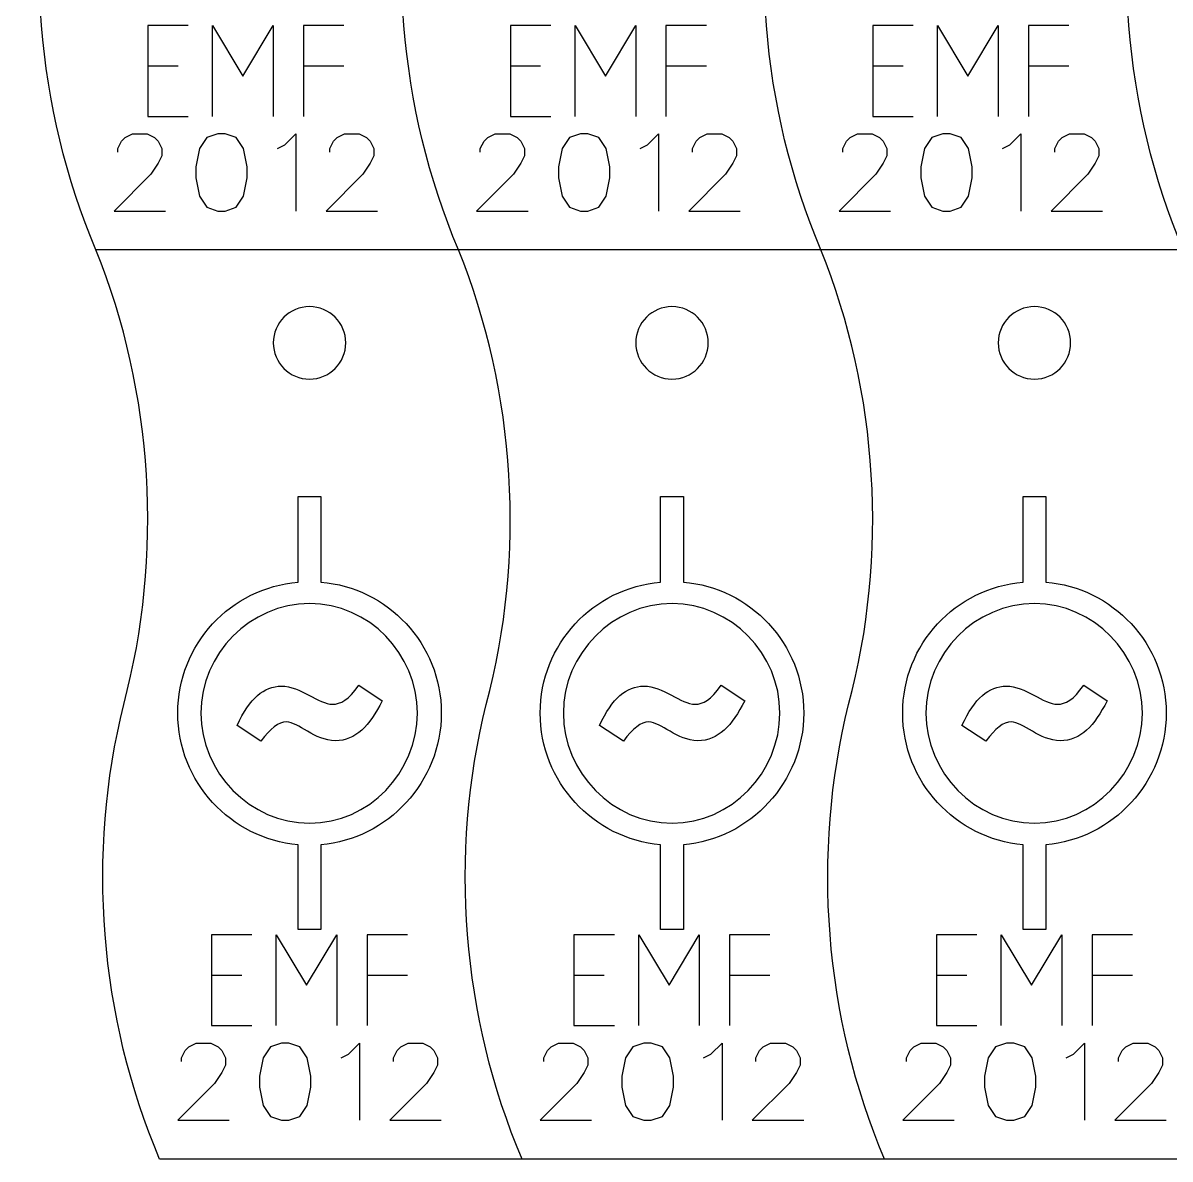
# Model space of a CAD drawing. Header units: millimetres. Extents: x -75 to 495, y -23 to 127.
# Drawn here: x -71.3 to -8.2, y -22.9 to 39.5 of the extents above; entities that cross this region are included whole.
import ezdxf

# ---------------------------------------------------------------- set-up
doc = ezdxf.new("R2010")
doc.units = ezdxf.units.MM
doc.layers.add('cut', color=7, linetype='CONTINUOUS')

msp = doc.modelspace()

# ---------------------------------------------------------------- linework, layer by layer
at = {"layer": 'cut', "color": 5}
for points in [[(-64.425251, 39.398941), (-64.425251, 34.398951)], [(-62.203031, 39.398941), (-64.425251, 39.398941)], [(-60.862676, 39.398941), (-59.196012, 36.621169)], [(-60.862676, 34.398951), (-60.862676, 39.398941)], [(-59.196012, 36.621169), (-57.529346, 39.398941)], [(-57.529346, 39.398941), (-57.529346, 34.398951)], [(-55.86268, 39.398941), (-55.86268, 34.398951)], [(-53.640457, 39.398941), (-55.86268, 39.398941)], [(-44.48201, 39.398941), (-44.48201, 34.398951)], [(-42.259789, 39.398941), (-44.48201, 39.398941)], [(-40.919434, 39.398941), (-39.252771, 36.621169)], [(-40.919434, 34.398951), (-40.919434, 39.398941)], [(-39.252771, 36.621169), (-37.586104, 39.398941)], [(-37.586104, 39.398941), (-37.586104, 34.398951)], [(-35.919438, 39.398941), (-35.919438, 34.398951)], [(-33.697215, 39.398941), (-35.919438, 39.398941)], [(-24.538768, 39.398941), (-24.538768, 34.398951)], [(-22.316547, 39.398941), (-24.538768, 39.398941)], [(-20.976192, 39.398941), (-19.309529, 36.621169)], [(-20.976192, 34.398951), (-20.976192, 39.398941)], [(-19.309529, 36.621169), (-17.642863, 39.398941)], [(-17.642863, 39.398941), (-17.642863, 34.398951)], [(-15.976196, 39.398941), (-15.976196, 34.398951)], [(-13.753973, 39.398941), (-15.976196, 39.398941)], [(-64.425251, 37.176723), (-62.758588, 37.176723)], [(-55.86268, 37.176723), (-53.640457, 37.176723)], [(-44.48201, 37.176723), (-42.815346, 37.176723)], [(-35.919438, 37.176723), (-33.697215, 37.176723)], [(-24.538768, 37.176723), (-22.872105, 37.176723)], [(-15.976196, 37.176723), (-13.753973, 37.176723)], [(-64.425251, 34.398951), (-62.203031, 34.398951)], [(-44.48201, 34.398951), (-42.259789, 34.398951)], [(-24.538768, 34.398951), (-22.316547, 34.398951)], [(-66.078309, 32.633933), (-65.876289, 33.037963)], [(-65.876289, 33.037963), (-65.674268, 33.239977)], [(-65.674268, 33.239977), (-65.270228, 33.441992)], [(-65.270228, 33.441992), (-64.462146, 33.441992)], [(-64.462146, 33.441992), (-64.058106, 33.239977)], [(-64.058106, 33.239977), (-63.856085, 33.037963)], [(-63.856085, 33.037963), (-63.654065, 32.633933)], [(-61.179318, 33.239977), (-61.583358, 32.633933)], [(-60.573257, 33.441992), (-61.179318, 33.239977)], [(-60.169216, 33.441992), (-60.573257, 33.441992)], [(-59.563158, 33.239977), (-60.169216, 33.441992)], [(-59.159117, 32.633933), (-59.563158, 33.239977)], [(-57.290431, 32.633933), (-56.88639, 32.835948)], [(-56.88639, 32.835948), (-56.280329, 33.441992)], [(-56.280329, 33.441992), (-56.280329, 29.199543)], [(-54.411643, 32.633933), (-54.209623, 33.037963)], [(-54.209623, 33.037963), (-54.007602, 33.239977)], [(-54.007602, 33.239977), (-53.603562, 33.441992)], [(-53.603562, 33.441992), (-52.79548, 33.441992)], [(-52.79548, 33.441992), (-52.39144, 33.239977)], [(-52.39144, 33.239977), (-52.18942, 33.037963)], [(-52.18942, 33.037963), (-51.987399, 32.633933)], [(-46.135067, 32.633933), (-45.933047, 33.037963)], [(-45.933047, 33.037963), (-45.731026, 33.239977)], [(-45.731026, 33.239977), (-45.326986, 33.441992)], [(-45.326986, 33.441992), (-44.518905, 33.441992)], [(-44.518905, 33.441992), (-44.114864, 33.239977)], [(-44.114864, 33.239977), (-43.912844, 33.037963)], [(-43.912844, 33.037963), (-43.710823, 32.633933)], [(-41.236076, 33.239977), (-41.640117, 32.633933)], [(-40.630015, 33.441992), (-41.236076, 33.239977)], [(-40.225974, 33.441992), (-40.630015, 33.441992)], [(-39.619916, 33.239977), (-40.225974, 33.441992)], [(-39.215876, 32.633933), (-39.619916, 33.239977)], [(-37.347189, 32.633933), (-36.943149, 32.835948)], [(-36.943149, 32.835948), (-36.337088, 33.441992)], [(-36.337088, 33.441992), (-36.337088, 29.199543)], [(-34.468401, 32.633933), (-34.266381, 33.037963)], [(-34.266381, 33.037963), (-34.064361, 33.239977)], [(-34.064361, 33.239977), (-33.66032, 33.441992)], [(-33.66032, 33.441992), (-32.852239, 33.441992)], [(-32.852239, 33.441992), (-32.448198, 33.239977)], [(-32.448198, 33.239977), (-32.246178, 33.037963)], [(-32.246178, 33.037963), (-32.044157, 32.633933)], [(-26.191825, 32.633933), (-25.989805, 33.037963)], [(-25.989805, 33.037963), (-25.787785, 33.239977)], [(-25.787785, 33.239977), (-25.383744, 33.441992)], [(-25.383744, 33.441992), (-24.575663, 33.441992)], [(-24.575663, 33.441992), (-24.171622, 33.239977)], [(-24.171622, 33.239977), (-23.969602, 33.037963)], [(-23.969602, 33.037963), (-23.767582, 32.633933)], [(-21.292834, 33.239977), (-21.696875, 32.633933)], [(-20.686773, 33.441992), (-21.292834, 33.239977)], [(-20.282733, 33.441992), (-20.686773, 33.441992)], [(-19.676674, 33.239977), (-20.282733, 33.441992)], [(-19.272634, 32.633933), (-19.676674, 33.239977)], [(-17.403947, 32.633933), (-16.999907, 32.835948)], [(-16.999907, 32.835948), (-16.393846, 33.441992)], [(-16.393846, 33.441992), (-16.393846, 29.199543)], [(-14.525159, 32.633933), (-14.323139, 33.037963)], [(-14.323139, 33.037963), (-14.121119, 33.239977)], [(-14.121119, 33.239977), (-13.717078, 33.441992)], [(-13.717078, 33.441992), (-12.908997, 33.441992)], [(-12.908997, 33.441992), (-12.504956, 33.239977)], [(-12.504956, 33.239977), (-12.302936, 33.037963)], [(-12.302936, 33.037963), (-12.100916, 32.633933)], [(-66.078309, 32.431919), (-66.078309, 32.633933)], [(-63.654065, 32.229876), (-63.856085, 31.825847)], [(-63.654065, 32.633933), (-63.654065, 32.229876)], [(-61.583358, 32.633933), (-61.785379, 31.623832)], [(-58.957097, 31.623832), (-59.159117, 32.633933)], [(-54.411643, 32.431919), (-54.411643, 32.633933)], [(-51.987399, 32.229876), (-52.18942, 31.825847)], [(-51.987399, 32.633933), (-51.987399, 32.229876)], [(-46.135067, 32.431919), (-46.135067, 32.633933)], [(-43.710823, 32.229876), (-43.912844, 31.825847)], [(-43.710823, 32.633933), (-43.710823, 32.229876)], [(-41.640117, 32.633933), (-41.842137, 31.623832)], [(-39.013855, 31.623832), (-39.215876, 32.633933)], [(-34.468401, 32.431919), (-34.468401, 32.633933)], [(-32.044157, 32.229876), (-32.246178, 31.825847)], [(-32.044157, 32.633933), (-32.044157, 32.229876)], [(-26.191825, 32.431919), (-26.191825, 32.633933)], [(-23.767582, 32.229876), (-23.969602, 31.825847)], [(-23.767582, 32.633933), (-23.767582, 32.229876)], [(-21.696875, 32.633933), (-21.898895, 31.623832)], [(-19.070614, 31.623832), (-19.272634, 32.633933)], [(-14.525159, 32.431919), (-14.525159, 32.633933)], [(-12.100916, 32.229876), (-12.302936, 31.825847)], [(-12.100916, 32.633933), (-12.100916, 32.229876)], [(-63.856085, 31.825847), (-64.260126, 31.219774)], [(-61.785379, 31.623832), (-61.785379, 31.01776)], [(-58.957097, 31.01776), (-58.957097, 31.623832)], [(-52.18942, 31.825847), (-52.59346, 31.219774)], [(-43.912844, 31.825847), (-44.316884, 31.219774)], [(-41.842137, 31.623832), (-41.842137, 31.01776)], [(-39.013855, 31.01776), (-39.013855, 31.623832)], [(-32.246178, 31.825847), (-32.650218, 31.219774)], [(-23.969602, 31.825847), (-24.373642, 31.219774)], [(-21.898895, 31.623832), (-21.898895, 31.01776)], [(-19.070614, 31.01776), (-19.070614, 31.623832)], [(-12.302936, 31.825847), (-12.706977, 31.219774)], [(-64.260126, 31.219774), (-66.280329, 29.199543)], [(-61.785379, 31.01776), (-61.583358, 30.007658)], [(-59.159117, 30.007658), (-58.957097, 31.01776)], [(-52.59346, 31.219774), (-54.61366, 29.199543)], [(-44.316884, 31.219774), (-46.337087, 29.199543)], [(-41.842137, 31.01776), (-41.640117, 30.007658)], [(-39.215876, 30.007658), (-39.013855, 31.01776)], [(-32.650218, 31.219774), (-34.670419, 29.199543)], [(-24.373642, 31.219774), (-26.393846, 29.199543)], [(-21.898895, 31.01776), (-21.696875, 30.007658)], [(-19.272634, 30.007658), (-19.070614, 31.01776)], [(-12.706977, 31.219774), (-14.727177, 29.199543)], [(-61.583358, 30.007658), (-61.179318, 29.401586)], [(-59.563158, 29.401586), (-59.159117, 30.007658)], [(-41.640117, 30.007658), (-41.236076, 29.401586)], [(-39.619916, 29.401586), (-39.215876, 30.007658)], [(-21.696875, 30.007658), (-21.292834, 29.401586)], [(-19.676674, 29.401586), (-19.272634, 30.007658)], [(-66.280329, 29.199543), (-63.452045, 29.199543)], [(-61.179318, 29.401586), (-60.573257, 29.199571)], [(-60.573257, 29.199571), (-60.169216, 29.199571)], [(-60.169216, 29.199571), (-59.563158, 29.401586)], [(-54.61366, 29.199543), (-51.785379, 29.199543)], [(-46.337087, 29.199543), (-43.508803, 29.199543)], [(-41.236076, 29.401586), (-40.630015, 29.199571)], [(-40.630015, 29.199571), (-40.225974, 29.199571)], [(-40.225974, 29.199571), (-39.619916, 29.401586)], [(-34.670419, 29.199543), (-31.842137, 29.199543)], [(-26.393846, 29.199543), (-23.565561, 29.199543)], [(-21.292834, 29.401586), (-20.686773, 29.199571)], [(-20.686773, 29.199571), (-20.282733, 29.199571)], [(-20.282733, 29.199571), (-19.676674, 29.401586)], [(-14.727177, 29.199543), (-11.898895, 29.199543)], [(-56.161599, 13.507259), (-54.905204, 13.507259), (-54.905204, 8.792101)], [(-56.161599, 8.792101), (-56.161599, 13.507259)], [(-36.218357, 13.507259), (-34.961963, 13.507259), (-34.961963, 8.792101)], [(-36.218357, 8.792101), (-36.218357, 13.507259)], [(-16.275115, 13.507259), (-15.018721, 13.507259), (-15.018721, 8.792101)], [(-16.275115, 8.792101), (-16.275115, 13.507259)], [(-52.822958, 3.127399), (-51.528531, 2.264364)], [(-32.879716, 3.127399), (-31.585289, 2.264364)], [(-12.936474, 3.127399), (-11.642048, 2.264364)], [(-61.507822, 1.589147), (-61.507822, 1.589147)], [(-41.56458, 1.589147), (-41.56458, 1.589147)], [(-21.621338, 1.589147), (-21.621338, 1.589147)], [(-58.206352, 0.050979), (-59.519526, 0.913789)], [(-38.26311, 0.050979), (-39.576285, 0.913789)], [(-18.319869, 0.050979), (-19.633043, 0.913789)], [(-54.905204, -5.651659), (-54.905204, -10.316539), (-56.161599, -10.316539), (-56.161599, -5.651659)], [(-34.961963, -5.651659), (-34.961963, -10.316539), (-36.218357, -10.316539), (-36.218357, -5.651659)], [(-15.018721, -5.651659), (-15.018721, -10.316539), (-16.275115, -10.316539), (-16.275115, -5.651659)], [(-60.9258, -10.601047), (-60.9258, -15.601037)], [(-58.70358, -10.601047), (-60.9258, -10.601047)], [(-57.363225, -10.601047), (-55.696561, -13.378819)], [(-57.363225, -15.601037), (-57.363225, -10.601047)], [(-55.696561, -13.378819), (-54.029895, -10.601047)], [(-54.029895, -10.601047), (-54.029895, -15.601037)], [(-52.363229, -10.601047), (-52.363229, -15.601037)], [(-50.141005, -10.601047), (-52.363229, -10.601047)], [(-40.982559, -10.601047), (-40.982559, -15.601037)], [(-38.760338, -10.601047), (-40.982559, -10.601047)], [(-37.419983, -10.601047), (-35.753319, -13.378819)], [(-37.419983, -15.601037), (-37.419983, -10.601047)], [(-35.753319, -13.378819), (-34.086653, -10.601047)], [(-34.086653, -10.601047), (-34.086653, -15.601037)], [(-32.419987, -10.601047), (-32.419987, -15.601037)], [(-30.197764, -10.601047), (-32.419987, -10.601047)], [(-21.039317, -10.601047), (-21.039317, -15.601037)], [(-18.817096, -10.601047), (-21.039317, -10.601047)], [(-17.476741, -10.601047), (-15.810078, -13.378819)], [(-17.476741, -15.601037), (-17.476741, -10.601047)], [(-15.810078, -13.378819), (-14.143411, -10.601047)], [(-14.143411, -10.601047), (-14.143411, -15.601037)], [(-12.476745, -10.601047), (-12.476745, -15.601037)], [(-10.254522, -10.601047), (-12.476745, -10.601047)], [(-60.9258, -12.823265), (-59.259137, -12.823265)], [(-52.363229, -12.823265), (-50.141005, -12.823265)], [(-40.982559, -12.823265), (-39.315895, -12.823265)], [(-32.419987, -12.823265), (-30.197764, -12.823265)], [(-21.039317, -12.823265), (-19.372653, -12.823265)], [(-12.476745, -12.823265), (-10.254522, -12.823265)], [(-60.9258, -15.601037), (-58.70358, -15.601037)], [(-40.982559, -15.601037), (-38.760338, -15.601037)], [(-21.039317, -15.601037), (-18.817096, -15.601037)], [(-62.578858, -17.366055), (-62.376837, -16.962025)], [(-62.376837, -16.962025), (-62.174817, -16.760011)], [(-62.174817, -16.760011), (-61.770776, -16.557996)], [(-61.770776, -16.557996), (-60.962695, -16.557996)], [(-60.962695, -16.557996), (-60.558655, -16.760011)], [(-60.558655, -16.760011), (-60.356634, -16.962025)], [(-60.356634, -16.962025), (-60.154614, -17.366055)], [(-57.679867, -16.760011), (-58.083907, -17.366055)], [(-57.073806, -16.557996), (-57.679867, -16.760011)], [(-56.669765, -16.557996), (-57.073806, -16.557996)], [(-56.063707, -16.760011), (-56.669765, -16.557996)], [(-55.659666, -17.366055), (-56.063707, -16.760011)], [(-53.386939, -17.16404), (-52.780878, -16.557996)], [(-52.780878, -16.557996), (-52.780878, -20.800445)], [(-50.912192, -17.366055), (-50.710171, -16.962025)], [(-50.710171, -16.962025), (-50.508151, -16.760011)], [(-50.508151, -16.760011), (-50.104111, -16.557996)], [(-50.104111, -16.557996), (-49.296029, -16.557996)], [(-49.296029, -16.557996), (-48.891989, -16.760011)], [(-48.891989, -16.760011), (-48.689968, -16.962025)], [(-48.689968, -16.962025), (-48.487948, -17.366055)], [(-42.635616, -17.366055), (-42.433596, -16.962025)], [(-42.433596, -16.962025), (-42.231575, -16.760011)], [(-42.231575, -16.760011), (-41.827535, -16.557996)], [(-41.827535, -16.557996), (-41.019453, -16.557996)], [(-41.019453, -16.557996), (-40.615413, -16.760011)], [(-40.615413, -16.760011), (-40.413392, -16.962025)], [(-40.413392, -16.962025), (-40.211372, -17.366055)], [(-37.736625, -16.760011), (-38.140665, -17.366055)], [(-37.130564, -16.557996), (-37.736625, -16.760011)], [(-36.726523, -16.557996), (-37.130564, -16.557996)], [(-36.120465, -16.760011), (-36.726523, -16.557996)], [(-35.716424, -17.366055), (-36.120465, -16.760011)], [(-33.443697, -17.16404), (-32.837636, -16.557996)], [(-32.837636, -16.557996), (-32.837636, -20.800445)], [(-30.96895, -17.366055), (-30.76693, -16.962025)], [(-30.76693, -16.962025), (-30.564909, -16.760011)], [(-30.564909, -16.760011), (-30.160869, -16.557996)], [(-30.160869, -16.557996), (-29.352788, -16.557996)], [(-29.352788, -16.557996), (-28.948747, -16.760011)], [(-28.948747, -16.760011), (-28.746727, -16.962025)], [(-28.746727, -16.962025), (-28.544706, -17.366055)], [(-22.692374, -17.366055), (-22.490354, -16.962025)], [(-22.490354, -16.962025), (-22.288333, -16.760011)], [(-22.288333, -16.760011), (-21.884293, -16.557996)], [(-21.884293, -16.557996), (-21.076212, -16.557996)], [(-21.076212, -16.557996), (-20.672171, -16.760011)], [(-20.672171, -16.760011), (-20.470151, -16.962025)], [(-20.470151, -16.962025), (-20.26813, -17.366055)], [(-17.793383, -16.760011), (-18.197424, -17.366055)], [(-17.187322, -16.557996), (-17.793383, -16.760011)], [(-16.783281, -16.557996), (-17.187322, -16.557996)], [(-16.177223, -16.760011), (-16.783281, -16.557996)], [(-15.773183, -17.366055), (-16.177223, -16.760011)], [(-13.500456, -17.16404), (-12.894395, -16.557996)], [(-12.894395, -16.557996), (-12.894395, -20.800445)], [(-11.025708, -17.366055), (-10.823688, -16.962025)], [(-10.823688, -16.962025), (-10.621668, -16.760011)], [(-10.621668, -16.760011), (-10.217627, -16.557996)], [(-10.217627, -16.557996), (-9.409546, -16.557996)], [(-9.409546, -16.557996), (-9.005505, -16.760011)], [(-9.005505, -16.760011), (-8.803485, -16.962025)], [(-8.803485, -16.962025), (-8.601464, -17.366055)], [(-62.578858, -17.568069), (-62.578858, -17.366055)], [(-60.154614, -17.366055), (-60.154614, -17.770112)], [(-58.083907, -17.366055), (-58.285928, -18.376156)], [(-55.457646, -18.376156), (-55.659666, -17.366055)], [(-53.79098, -17.366055), (-53.386939, -17.16404)], [(-50.912192, -17.568069), (-50.912192, -17.366055)], [(-48.487948, -17.366055), (-48.487948, -17.770112)], [(-42.635616, -17.568069), (-42.635616, -17.366055)], [(-40.211372, -17.366055), (-40.211372, -17.770112)], [(-38.140665, -17.366055), (-38.342686, -18.376156)], [(-35.514404, -18.376156), (-35.716424, -17.366055)], [(-33.847738, -17.366055), (-33.443697, -17.16404)], [(-30.96895, -17.568069), (-30.96895, -17.366055)], [(-28.544706, -17.366055), (-28.544706, -17.770112)], [(-22.692374, -17.568069), (-22.692374, -17.366055)], [(-20.26813, -17.366055), (-20.26813, -17.770112)], [(-18.197424, -17.366055), (-18.399444, -18.376156)], [(-15.571162, -18.376156), (-15.773183, -17.366055)], [(-13.904496, -17.366055), (-13.500456, -17.16404)], [(-11.025708, -17.568069), (-11.025708, -17.366055)], [(-8.601464, -17.366055), (-8.601464, -17.770112)], [(-60.356634, -18.174142), (-60.760675, -18.780214)], [(-60.154614, -17.770112), (-60.356634, -18.174142)], [(-48.689968, -18.174142), (-49.094009, -18.780214)], [(-48.487948, -17.770112), (-48.689968, -18.174142)], [(-40.413392, -18.174142), (-40.817433, -18.780214)], [(-40.211372, -17.770112), (-40.413392, -18.174142)], [(-28.746727, -18.174142), (-29.150767, -18.780214)], [(-28.544706, -17.770112), (-28.746727, -18.174142)], [(-20.470151, -18.174142), (-20.874191, -18.780214)], [(-20.26813, -17.770112), (-20.470151, -18.174142)], [(-8.803485, -18.174142), (-9.207525, -18.780214)], [(-8.601464, -17.770112), (-8.803485, -18.174142)], [(-60.760675, -18.780214), (-62.780878, -20.800445)], [(-58.285928, -18.376156), (-58.285928, -18.982228)], [(-55.457646, -18.982228), (-55.457646, -18.376156)], [(-49.094009, -18.780214), (-51.114209, -20.800445)], [(-40.817433, -18.780214), (-42.837636, -20.800445)], [(-38.342686, -18.376156), (-38.342686, -18.982228)], [(-35.514404, -18.982228), (-35.514404, -18.376156)], [(-29.150767, -18.780214), (-31.170967, -20.800445)], [(-20.874191, -18.780214), (-22.894394, -20.800445)], [(-18.399444, -18.376156), (-18.399444, -18.982228)], [(-15.571162, -18.982228), (-15.571162, -18.376156)], [(-9.207525, -18.780214), (-11.227726, -20.800445)], [(-58.285928, -18.982228), (-58.083907, -19.99233)], [(-55.659666, -19.99233), (-55.457646, -18.982228)], [(-38.342686, -18.982228), (-38.140665, -19.99233)], [(-35.716424, -19.99233), (-35.514404, -18.982228)], [(-18.399444, -18.982228), (-18.197424, -19.99233)], [(-15.773183, -19.99233), (-15.571162, -18.982228)], [(-58.083907, -19.99233), (-57.679867, -20.598402)], [(-56.063707, -20.598402), (-55.659666, -19.99233)], [(-38.140665, -19.99233), (-37.736625, -20.598402)], [(-36.120465, -20.598402), (-35.716424, -19.99233)], [(-18.197424, -19.99233), (-17.793383, -20.598402)], [(-16.177223, -20.598402), (-15.773183, -19.99233)], [(-62.780878, -20.800445), (-59.952594, -20.800445)], [(-57.679867, -20.598402), (-57.073806, -20.800417)], [(-57.073806, -20.800417), (-56.669765, -20.800417)], [(-56.669765, -20.800417), (-56.063707, -20.598402)], [(-51.114209, -20.800445), (-48.285928, -20.800445)], [(-42.837636, -20.800445), (-40.009352, -20.800445)], [(-37.736625, -20.598402), (-37.130564, -20.800417)], [(-37.130564, -20.800417), (-36.726523, -20.800417)], [(-36.726523, -20.800417), (-36.120465, -20.598402)], [(-31.170967, -20.800445), (-28.342686, -20.800445)], [(-22.894394, -20.800445), (-20.06611, -20.800445)], [(-17.793383, -20.598402), (-17.187322, -20.800417)], [(-17.187322, -20.800417), (-16.783281, -20.800417)], [(-16.783281, -20.800417), (-16.177223, -20.598402)], [(-11.227726, -20.800445), (-8.399444, -20.800445)]]:
    msp.add_lwpolyline(points, dxfattribs=at)
at = {"layer": 'cut', "color": 7}
for points in [[(-47.283127, 27.063657), (-67.283127, 27.063657)], [(-27.339885, 27.063657), (-47.339885, 27.063657)], [(-7.396644, 27.063657), (-27.396643, 27.063657)], [(-53.540234, 21.947546), (-53.540234, 21.947546), (-53.540234, 21.947546)], [(-33.596992, 21.947546), (-33.596992, 21.947546), (-33.596992, 21.947546)], [(-13.65375, 21.947546), (-13.65375, 21.947546), (-13.65375, 21.947546)], [(-43.783676, -22.936331), (-63.783676, -22.936331)], [(-23.840434, -22.936331), (-43.840434, -22.936331)], [(-3.897193, -22.936331), (-23.897192, -22.936331)]]:
    msp.add_lwpolyline(points, dxfattribs=at)
for points in [[(-67.283127, 27.063657), (-70.598721, 34.895945), (-71.30157, 43.808438), (-69.254658, 52.063635)], [(-47.339885, 27.063657), (-50.65548, 34.895945), (-51.358329, 43.808438), (-49.311416, 52.063635)], [(-27.396643, 27.063657), (-30.712238, 34.895945), (-31.415087, 43.808438), (-29.368174, 52.063635)], [(-7.453401, 27.063657), (-10.768996, 34.895945), (-11.471845, 43.808438), (-9.424932, 52.063635)], [(-65.755207, 2.063647), (-63.565738, 10.271352), (-64.110085, 19.183823), (-67.283127, 27.063656)], [(-45.811965, 2.063647), (-43.622496, 10.271352), (-44.166844, 19.183823), (-47.339885, 27.063656)], [(-25.868723, 2.063647), (-23.679254, 10.271352), (-24.223602, 19.183823), (-27.396643, 27.063656)], [(-55.533403, 23.940715), (-56.634199, 23.940715), (-57.526572, 23.04834), (-57.526572, 21.947546)], [(-53.540234, 21.947546), (-53.540234, 23.04834), (-54.432606, 23.940715), (-55.533403, 23.940715)], [(-35.590161, 23.940715), (-36.690958, 23.940715), (-37.58333, 23.04834), (-37.58333, 21.947546)], [(-33.596992, 21.947546), (-33.596992, 23.04834), (-34.489365, 23.940715), (-35.590161, 23.940715)], [(-15.646919, 23.940715), (-16.747716, 23.940715), (-17.640088, 23.04834), (-17.640088, 21.947546)], [(-13.65375, 21.947546), (-13.65375, 23.04834), (-14.546123, 23.940715), (-15.646919, 23.940715)], [(-57.526572, 21.947546), (-57.526572, 20.846744), (-56.634199, 19.954377), (-55.533403, 19.954377)], [(-55.533403, 19.954377), (-54.432606, 19.954377), (-53.540234, 20.846744), (-53.540234, 21.947546)], [(-37.58333, 21.947546), (-37.58333, 20.846744), (-36.690958, 19.954377), (-35.590161, 19.954377)], [(-35.590161, 19.954377), (-34.489365, 19.954377), (-33.596992, 20.846744), (-33.596992, 21.947546)], [(-17.640088, 21.947546), (-17.640088, 20.846744), (-16.747716, 19.954377), (-15.646919, 19.954377)], [(-15.646919, 19.954377), (-14.546123, 19.954377), (-13.65375, 20.846744), (-13.65375, 21.947546)], [(-63.783676, -22.936331), (-67.09927, -15.104044), (-67.802119, -6.19155), (-65.755207, 2.063647)], [(-43.840434, -22.936331), (-47.156029, -15.104044), (-47.858878, -6.19155), (-45.811965, 2.063647)], [(-23.897192, -22.936331), (-27.212787, -15.104044), (-27.915636, -6.19155), (-25.868723, 2.063647)]]:
    msp.add_open_spline(points, degree=3, dxfattribs=at)
at = {"layer": 'cut', "color": 5}
for points in [[(-62.783503, 1.589147), (-62.783503, 5.378257), (-59.875942, 8.473388), (-56.161599, 8.792101)], [(-54.905204, 8.792101), (-51.22825, 8.492015), (-48.283303, 5.396996), (-48.283303, 1.589147)], [(-42.840261, 1.589147), (-42.840261, 5.378257), (-39.9327, 8.473388), (-36.218357, 8.792101)], [(-34.961963, 8.792101), (-31.285008, 8.492015), (-28.340061, 5.396996), (-28.340061, 1.589147)], [(-22.897019, 1.589147), (-22.897019, 5.378257), (-19.989459, 8.473388), (-16.275115, 8.792101)], [(-15.018721, 8.792101), (-11.341766, 8.492015), (-8.396819, 5.396996), (-8.396819, 1.589147)], [(-55.523867, 7.610462), (-58.806591, 7.610462), (-61.507822, 4.852897), (-61.507822, 1.589147)], [(-49.596159, 1.589147), (-49.596159, 4.852897), (-52.278856, 7.610462), (-55.523867, 7.610462)], [(-35.580625, 7.610462), (-38.863349, 7.610462), (-41.56458, 4.852897), (-41.56458, 1.589147)], [(-29.652917, 1.589147), (-29.652917, 4.852897), (-32.335614, 7.610462), (-35.580625, 7.610462)], [(-15.637383, 7.610462), (-18.920107, 7.610462), (-21.621338, 4.852897), (-21.621338, 1.589147)], [(-9.709675, 1.589147), (-9.709675, 4.852897), (-12.392372, 7.610462), (-15.637383, 7.610462)], [(-59.519526, 0.913789), (-58.825336, 2.414449), (-58.037518, 3.070926), (-57.08076, 3.070926)], [(-57.08076, 3.070926), (-56.049223, 3.070926), (-55.017583, 2.07677), (-54.267151, 2.07677)], [(-54.267151, 2.07677), (-53.817105, 2.07677), (-53.385486, 2.301871), (-52.822958, 3.127399)], [(-39.576285, 0.913789), (-38.882094, 2.414449), (-38.094277, 3.070926), (-37.137518, 3.070926)], [(-37.137518, 3.070926), (-36.105981, 3.070926), (-35.074341, 2.07677), (-34.323909, 2.07677)], [(-34.323909, 2.07677), (-33.873863, 2.07677), (-33.442244, 2.301871), (-32.879716, 3.127399)], [(-19.633043, 0.913789), (-18.938852, 2.414449), (-18.151035, 3.070926), (-17.194276, 3.070926)], [(-17.194276, 3.070926), (-16.16274, 3.070926), (-15.131099, 2.07677), (-14.380667, 2.07677)], [(-14.380667, 2.07677), (-13.930622, 2.07677), (-13.499002, 2.301871), (-12.936474, 3.127399)], [(-51.528531, 2.264364), (-52.241467, 0.89505), (-52.972829, 0.069747), (-54.117062, 0.069747)], [(-31.585289, 2.264364), (-32.298225, 0.89505), (-33.029587, 0.069747), (-34.17382, 0.069747)], [(-11.642048, 2.264364), (-12.354983, 0.89505), (-13.086345, 0.069747), (-14.230579, 0.069747)], [(-56.161599, -5.651659), (-59.875942, -5.33272), (-62.783503, -2.181342), (-62.783503, 1.589147)], [(-61.507822, 1.589147), (-61.507822, -1.674838), (-58.806591, -4.469684), (-55.523867, -4.469684)], [(-55.523867, -4.469684), (-52.278856, -4.469684), (-49.596159, -1.674838), (-49.596159, 1.589147)], [(-48.283303, 1.589147), (-48.283303, -2.181342), (-51.22825, -5.35146), (-54.905204, -5.651659)], [(-36.218357, -5.651659), (-39.9327, -5.33272), (-42.840261, -2.181342), (-42.840261, 1.589147)], [(-41.56458, 1.589147), (-41.56458, -1.674838), (-38.863349, -4.469684), (-35.580625, -4.469684)], [(-35.580625, -4.469684), (-32.335614, -4.469684), (-29.652917, -1.674838), (-29.652917, 1.589147)], [(-28.340061, 1.589147), (-28.340061, -2.181342), (-31.285008, -5.35146), (-34.961963, -5.651659)], [(-16.275115, -5.651659), (-19.989459, -5.33272), (-22.897019, -2.181342), (-22.897019, 1.589147)], [(-21.621338, 1.589147), (-21.621338, -1.674838), (-18.920107, -4.469684), (-15.637383, -4.469684)], [(-15.637383, -4.469684), (-12.392372, -4.469684), (-9.709675, -1.674838), (-9.709675, 1.589147)], [(-8.396819, 1.589147), (-8.396819, -2.181342), (-11.341766, -5.35146), (-15.018721, -5.651659)], [(-56.799548, 1.101608), (-57.249701, 1.101608), (-57.681103, 0.744851), (-58.206352, 0.050979)], [(-54.117062, 0.069747), (-55.22391, 0.069747), (-56.180347, 1.101608), (-56.799548, 1.101608)], [(-36.856306, 1.101608), (-37.306459, 1.101608), (-37.737861, 0.744851), (-38.26311, 0.050979)], [(-34.17382, 0.069747), (-35.280668, 0.069747), (-36.237105, 1.101608), (-36.856306, 1.101608)], [(-16.913064, 1.101608), (-17.363217, 1.101608), (-17.794619, 0.744851), (-18.319869, 0.050979)], [(-14.230579, 0.069747), (-15.337426, 0.069747), (-16.293863, 1.101608), (-16.913064, 1.101608)]]:
    msp.add_open_spline(points, degree=3, dxfattribs=at)

doc.saveas('drawing.dxf')
